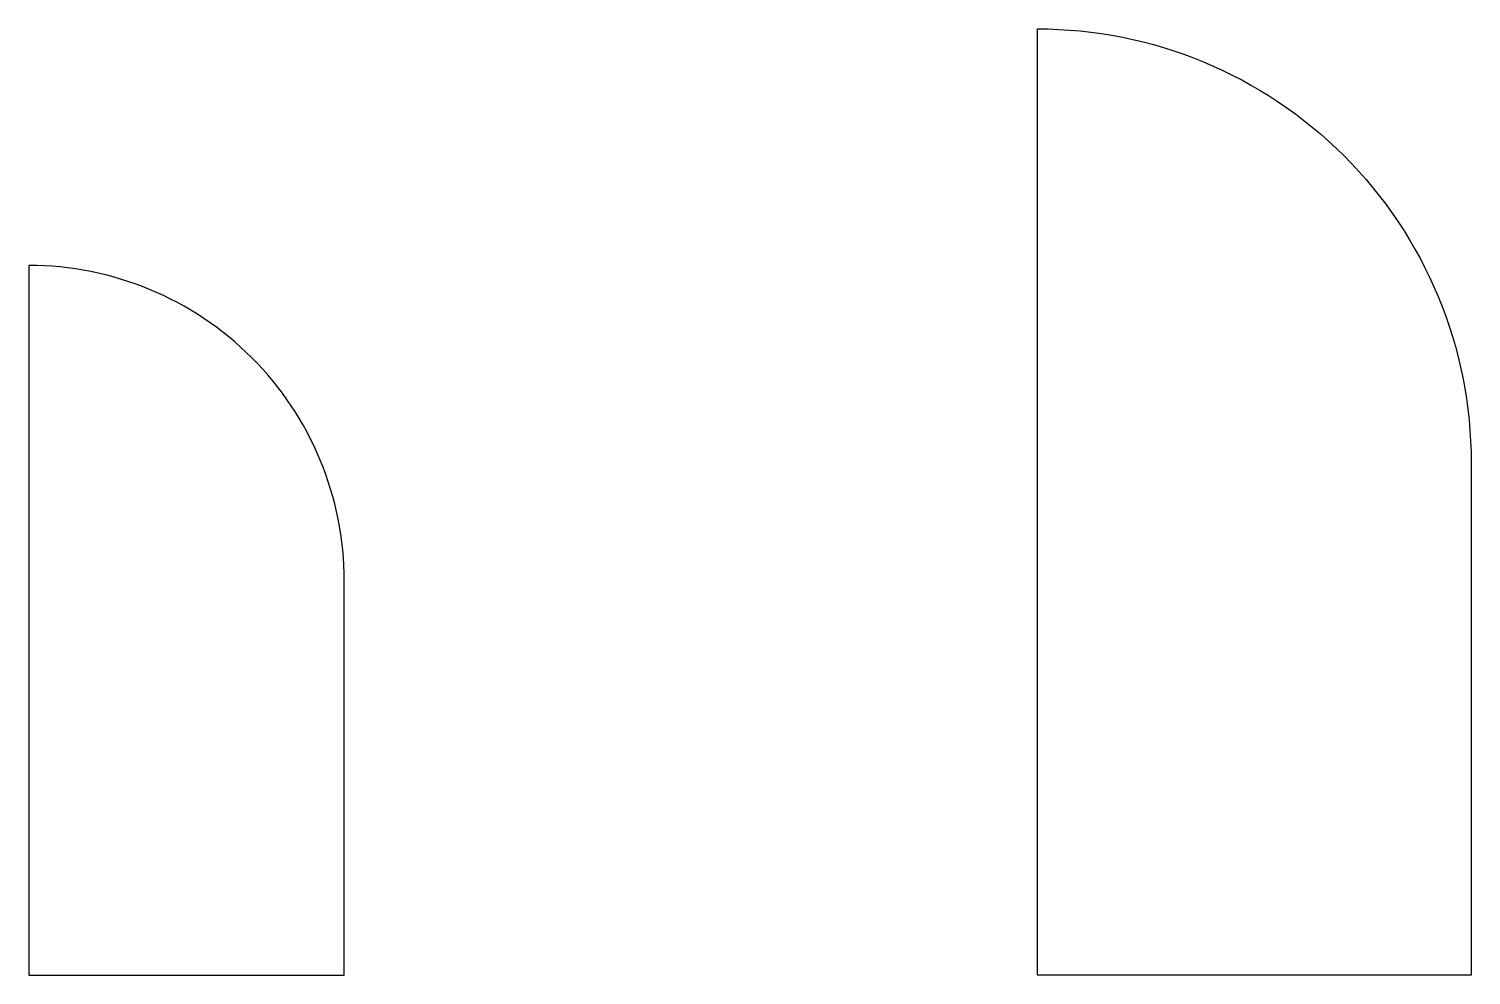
# Model space of a CAD drawing. Header units: millimetres. Extents: x 104.8 to 141.4, y 217.9 to 241.9.
import ezdxf

# ---------------------------------------------------------------- set-up
doc = ezdxf.new("R2010")
doc.units = ezdxf.units.MM

msp = doc.modelspace()

# ---------------------------------------------------------------- linework, layer by layer
for points in [[(130.412, 241.917, -0.414214), (141.412, 230.917), (141.412, 217.917), (130.412, 217.917)], [(104.831, 235.917), (104.831, 217.917), (112.831, 217.917), (112.831, 227.917, 0.414214)]]:
    msp.add_lwpolyline(points, format="xyb", close=True)

doc.saveas('drawing.dxf')
